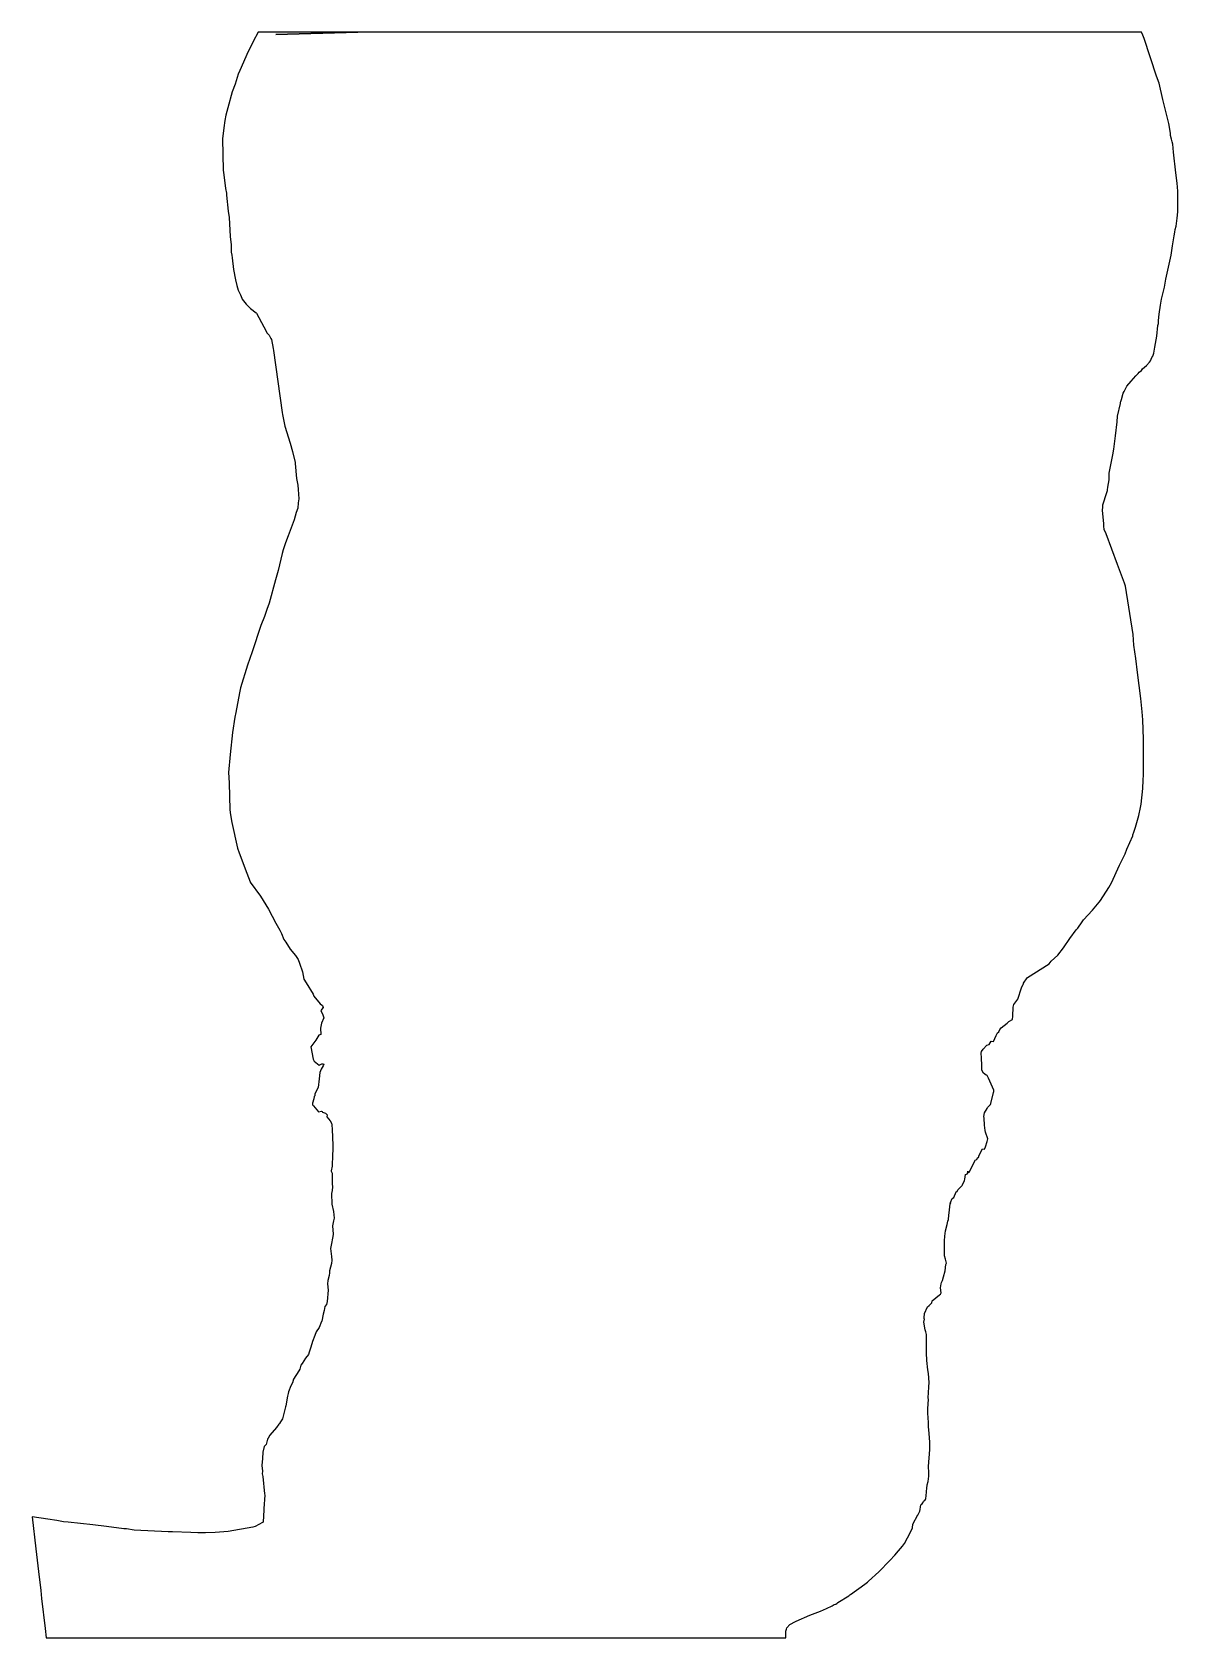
# Model space of a CAD drawing. Extents: x 13 to 141, y 0 to 180.
import ezdxf

# ---------------------------------------------------------------- set-up
doc = ezdxf.new("R2010")
doc.units = 0
doc.layers.add('26_78000', color=7, linetype='CONTINUOUS')

msp = doc.modelspace()

# ---------------------------------------------------------------- linework, layer by layer
at = {"layer": '26_78000', "color": 5}
msp.add_lwpolyline([(130.55901, 180.28801), (96.63801, 180.28801), (96.51301, 180.29501), (96.3, 180.287), (88.825, 180.28601), (49.125, 180.289), (39.902, 180.024), (49.112, 180.29102), (37.918, 180.289), (37.363, 179.25601), (37.123, 178.757), (36.783, 178.11201), (35.869, 175.97501), (35.668, 175.58801), (35.313, 174.453), (34.994, 173.57501), (34.521, 171.78401), (34.296, 170.97401), (34.18, 170.37401), (34.042, 169.54901), (33.89, 168.30801), (33.996, 164.79701), (34.038, 164.25301), (34.26, 162.74001), (34.343, 162.22701), (34.359, 161.97601), (34.554, 160.20401), (34.671, 159.492), (34.752, 157.33701), (34.866, 156.40201), (34.889, 155.60501), (34.949, 155.261), (34.976, 154.94301), (35.148, 153.651), (35.363, 152.48001), (35.5, 151.84001), (35.664, 151.31401), (35.912, 150.791), (36.063, 150.40601), (36.127, 150.29901), (36.548, 149.74101), (37.064, 149.246), (37.702, 148.77501), (37.726, 148.746), (38.545, 147.19501), (38.93, 146.50601), (39.061, 146.34601), (39.154, 146.27501), (39.319, 145.87701), (39.422, 145.78001), (39.614, 144.76401), (39.636, 144.55301), (40.601, 137.58601), (40.641, 137.35301), (40.909, 136.071), (41.499, 134.14301), (41.774, 133.19801), (42.073, 131.97801), (42.073, 131.847), (42.217, 130.181), (42.363, 129.416), (42.422, 128.959), (42.473, 127.87601), (42.403, 127.44801), (42.353, 126.857), (42.164, 126.36501), (41.974, 125.53101), (41.274, 123.73601), (40.998, 122.95701), (40.734, 122.18201), (40.607, 121.73801), (40.155, 119.84), (39.852, 118.78201), (39.152, 116.19501), (38.876, 115.47101), (38.614, 114.69301), (38.223, 113.66901), (37.237, 110.72201), (36.707, 109.20701), (35.945, 106.678), (35.817, 106.09601), (35.402, 103.89301), (35.288, 103.37501), (35.021, 101.675), (34.752, 99.206), (34.593, 97.16801), (34.645, 95.997), (34.727, 92.97301), (34.803, 92.41801), (34.961, 91.57101), (35.583, 88.69), (35.772, 88.15601), (36.627, 85.855), (37.01, 84.90701), (37.032, 84.86501), (38.187, 83.291), (39.08, 81.82101), (39.881, 80.26), (40.351, 79.453), (40.517, 79.11), (40.782, 78.40601), (41.04, 78.106), (41.505, 77.319), (42.115, 76.619), (42.399, 76.18101), (42.57, 75.771), (42.879, 74.785), (43.057, 73.97701), (43.298, 73.554), (44.076, 72.27), (44.172, 72.04), (44.896, 71.18501), (45.13, 71.00401), (45.162, 70.889), (45.184, 70.87901), (45.218, 70.801), (44.954, 70.464), (45.179, 69.94701), (45.288, 69.609), (45.021, 69.019), (44.92, 68.465), (44.946, 67.76501), (44.737, 67.665), (44.402, 67.103), (43.843, 66.372), (44.078, 64.97701), (44.219, 64.76), (44.779, 64.32401), (45.06, 64.47), (45.194, 64.457), (45.286, 64.40601), (45.218, 64.236), (44.995, 63.852), (44.857, 63.482), (44.753, 62.772), (44.658, 61.798), (44.287, 61.076), (44.288, 60.861), (44.209, 60.805), (44.177, 60.524), (44.034, 60.055), (44.017, 60.022), (44.026, 59.862), (44.136, 59.75), (44.68, 59.063), (45.015, 59.151), (45.088, 59.091), (45.132, 59.031), (45.483, 58.911), (45.657, 58.73), (45.612, 58.504), (46.016, 58.055), (46.164, 57.808), (46.191, 57.626), (46.238, 57.075), (46.32, 55.315), (46.305, 54.914), (46.293, 54.794), (46.279, 54.249), (46.209, 52.964), (46.129, 52.437), (46.129, 52.397), (46.221, 52.167), (46.23, 50.988), (46.256, 50.666), (46.241, 50.229), (46.166, 49.883), (46.173, 48.717), (46.358, 47.896), (46.436, 47.124), (46.359, 46.814), (46.264, 46.273), (46.333, 45.342), (46.318, 45.082), (46.121, 44.106), (46.032, 43.743), (46.097, 43.109), (46.161, 42.81), (46.2, 42.414), (46.138, 42.027), (45.933, 41.226), (45.922, 40.989), (45.875, 40.678), (45.743, 40.133), (45.713, 39.772), (45.759, 39.05), (45.675, 37.768), (45.587, 37.446), (45.401, 37.201), (45.318, 36.751), (45.208, 36.348), (45.067, 35.571), (45.031, 35.543), (44.759, 34.843), (44.429, 34.355), (44.297, 33.965), (44.022, 33.298), (43.837, 32.64), (43.64, 32.101), (43.552, 31.83), (43.235, 31.394), (42.863, 30.825), (42.702, 30.616), (42.578, 30.186), (42.48, 29.982), (41.875, 29.053), (41.756, 28.639), (41.594, 28.309), (41.31, 27.615), (41.278, 27.428), (41.205, 27.132), (41.031, 26.052), (40.989, 25.94), (40.657, 24.582), (40.427, 24.245), (40.329, 24.078), (40.221, 23.983), (39.987, 23.644), (39.208, 22.761), (39.053, 22.441), (38.975, 22.327), (38.822, 21.711), (38.585, 21.506), (38.432, 20.87), (38.389, 20.162), (38.309, 19.362), (38.388, 18.709), (38.358, 18.44), (38.444, 18.13), (38.642, 16.188), (38.646, 16.025), (38.552, 14.527), (38.537, 14.396), (38.466, 13.015), (38.417, 12.967), (37.588, 12.514), (37.333, 12.443), (34.542, 11.955), (33.09, 11.853), (31.997, 11.798), (31.135, 11.795), (30.35, 11.85), (28.303, 11.926), (27.792, 11.908), (23.986, 12.104), (23.124, 12.232), (22.836, 12.255), (20.892, 12.518), (19.356, 12.715), (16.553, 13.015), (16.059, 13.05), (15.291, 13.18), (14.282, 13.317), (12.517, 13.582), (12.954, 10.004), (13.252, 7.474), (13.499, 5.325), (13.592, 4.438), (13.983, 1.062), (14.092, 0.006), (97.201, 0.006), (97.191, 0.154), (97.19, 0.743), (97.28001, 1.002), (97.317, 1.134), (97.635, 1.498), (98.26601, 1.833), (98.35001, 1.888), (99.899, 2.567), (101.08401, 2.996), (101.76301, 3.305), (102.396, 3.606), (102.63901, 3.741), (102.799, 3.806), (102.966, 3.912), (103.049, 3.978), (104.26, 4.745), (104.394, 4.858), (104.44601, 4.879), (106.062, 6.054), (106.19901, 6.135), (106.35101, 6.278), (106.497, 6.366), (107.62801, 7.405), (108.89201, 8.697), (109.44401, 9.306), (109.83201, 9.788), (110.299, 10.304), (110.534, 10.62), (110.87301, 11.247), (111.42101, 12.315), (111.43301, 12.347), (111.47301, 12.777), (112.03001, 13.814), (112.052, 13.832), (112.061, 13.87), (112.228, 14.247), (112.299, 14.431), (112.339, 14.737), (112.35901, 14.957), (112.45601, 15.008), (112.621, 15.219), (112.66801, 15.362), (112.80901, 15.425), (112.89001, 15.537), (112.922, 15.618), (113.00001, 16.369), (113.02, 16.882), (113.062, 17.076), (113.076, 17.198), (113.19601, 17.548), (113.257, 18.166), (113.258, 18.466), (113.27501, 18.584), (113.20701, 19.241), (113.37, 21.141), (113.382, 21.982), (113.30901, 22.956), (113.231, 23.733), (113.228, 24.174), (113.159, 25.24), (113.13, 25.571), (113.12901, 25.691), (113.136, 25.716), (113.132, 25.774), (113.20901, 26.774), (113.175, 26.962), (113.271, 28.142), (113.26601, 28.182), (113.29601, 28.675), (113.217, 29.681), (113.158, 30.094), (113.02701, 31.15), (113.00401, 32.027), (112.97601, 32.172), (113.00001, 33.274), (112.97601, 34.073), (112.911, 34.356), (112.83601, 34.604), (112.71201, 35.441), (112.759, 35.783), (112.73901, 35.836), (112.73901, 35.945), (112.78201, 36.412), (113.10001, 37.183), (113.299, 37.316), (113.59701, 37.606), (113.64201, 37.831), (114.44901, 38.504), (114.566, 38.594), (114.61001, 38.662), (114.63601, 38.757), (114.563, 39.291), (114.62501, 39.771), (114.687, 39.925), (114.79601, 40.131), (114.912, 40.528), (115.08801, 41.216), (115.158, 41.92), (115.23401, 42.079), (115.135, 42.53), (115.02901, 42.901), (115.02901, 44.587), (115.052, 45.116), (115.135, 45.714), (115.32201, 46.422), (115.37301, 46.791), (115.466, 46.993), (115.51401, 47.457), (115.55601, 47.715), (115.663, 48.723), (115.71301, 48.852), (115.7, 48.89), (115.883, 49.326), (116.052, 49.432), (116.315, 50.088), (116.43201, 50.123), (116.52501, 50.315), (117.01701, 50.784), (117.033, 50.88), (117.27, 51.367), (117.30901, 51.507), (117.383, 52.032), (117.60201, 52.109), (117.63, 52.41), (117.71901, 52.23), (117.769, 52.307), (118.507, 53.672), (118.65301, 53.733), (118.732, 53.893), (118.84, 53.926), (118.92901, 54.214), (119.27601, 54.917), (119.495, 54.887), (119.632, 55.132), (119.82401, 55.748), (119.88, 56.019), (119.61101, 56.801), (119.576, 56.976), (119.519, 57.574), (119.48601, 58.376), (119.451, 58.548), (119.51101, 58.972), (119.82101, 59.451), (119.856, 59.559), (120.175, 59.883), (120.218, 59.992), (120.521, 61.257), (120.575, 61.354), (120.56001, 61.438), (120.563, 61.501), (119.978, 62.841), (119.82201, 63.152), (119.68201, 63.17), (119.383, 63.423), (119.20801, 63.739), (119.20701, 64.145), (119.21901, 64.274), (119.175, 65.13), (119.121, 65.649), (119.15701, 65.859), (119.36301, 66.103), (119.78901, 66.55901), (120.03001, 66.637), (120.272, 67.009), (120.537, 66.982), (120.82301, 67.626), (120.98901, 67.937), (121.107, 68.05701), (121.22301, 68.298), (121.38701, 68.49001), (122.06001, 69.01801), (122.20601, 69.162), (122.22601, 69.22401), (122.66901, 69.444), (122.69401, 69.805), (122.715, 70.82401), (122.78801, 71.12601), (123.25401, 71.704), (123.68001, 72.991), (123.86101, 73.42101), (123.88701, 73.44901), (123.899, 73.53101), (124.315, 74.108), (124.342, 74.134), (126.76201, 75.67001), (126.99601, 75.978), (127.73401, 76.652), (128.367, 77.472), (129.08801, 78.539), (129.791, 79.497), (129.992, 79.708), (130.47801, 80.39001), (130.63301, 80.637), (131.638, 81.717), (132.40201, 82.604), (132.52901, 82.78201), (133.48901, 84.255), (133.761, 84.777), (134.68201, 86.746), (135.328, 88.039), (135.49101, 88.548), (136.15701, 90.06001), (136.18401, 90.187), (136.28601, 90.46201), (136.474, 91.047), (136.84201, 92.32201), (137.05101, 93.23), (137.11401, 93.59801), (137.304, 95.354), (137.32901, 96.32301), (137.369, 96.922), (137.382, 100.923), (137.30501, 103.067), (137.23801, 103.96101), (137.07201, 105.491), (136.703, 108.37801), (136.526, 109.96201), (136.283, 111.452), (136.19301, 112.644), (135.339, 118.07201), (135.222, 118.422), (134.43901, 120.51801), (133.177, 123.95801), (132.94901, 124.466), (132.918, 124.826), (132.929, 124.91901), (132.89801, 125.09), (132.77901, 126.618), (132.798, 126.97401), (132.79001, 127.229), (133.26801, 128.58701), (133.33101, 128.83301), (133.326, 128.90901), (133.38101, 129.20001), (133.51201, 130.02901), (133.51801, 130.787), (133.936, 132.839), (134.03, 133.47801), (134.21501, 134.951), (134.42801, 136.533), (134.44901, 137.188), (134.787, 138.61101), (134.802, 138.761), (134.821, 138.83301), (134.901, 139.03001), (135.095, 139.74901), (135.19, 139.957), (135.49701, 140.528), (136.00401, 141.10301), (136.5, 141.68901), (136.78801, 141.97101), (136.90401, 142.125), (137.132, 142.319), (137.26201, 142.47501), (137.71901, 142.85301), (138.05501, 143.23001), (138.15901, 143.401), (138.321, 143.76201), (138.416, 143.93001), (138.52501, 144.24301), (138.634, 144.931), (138.87001, 146.15001), (139.00101, 147.37001), (139.04601, 147.57201), (139.06401, 147.90401), (139.14401, 148.64401), (139.26901, 149.62601), (139.38301, 150.31401), (139.746, 151.65701), (139.89401, 152.54401), (140.47601, 155.26401), (140.63901, 156.285), (140.80801, 157.43001), (140.89, 157.847), (140.93301, 158.134), (141.026, 158.51701), (141.15401, 159.42001), (141.237, 160.12001), (141.23601, 162.44101), (141.17001, 163.33801), (141.022, 164.50201), (140.76001, 166.82501), (140.65001, 167.71301), (140.606, 167.99101), (140.51001, 168.29201), (140.41701, 168.677), (140.416, 168.94701), (140.21901, 170.05101), (139.55901, 172.73901), (139.13501, 174.56801), (138.84401, 175.35701), (137.43001, 179.57201), (137.287, 179.936), (137.13501, 180.289), (130.55901, 180.28801)], dxfattribs=at)

doc.saveas('drawing.dxf')
